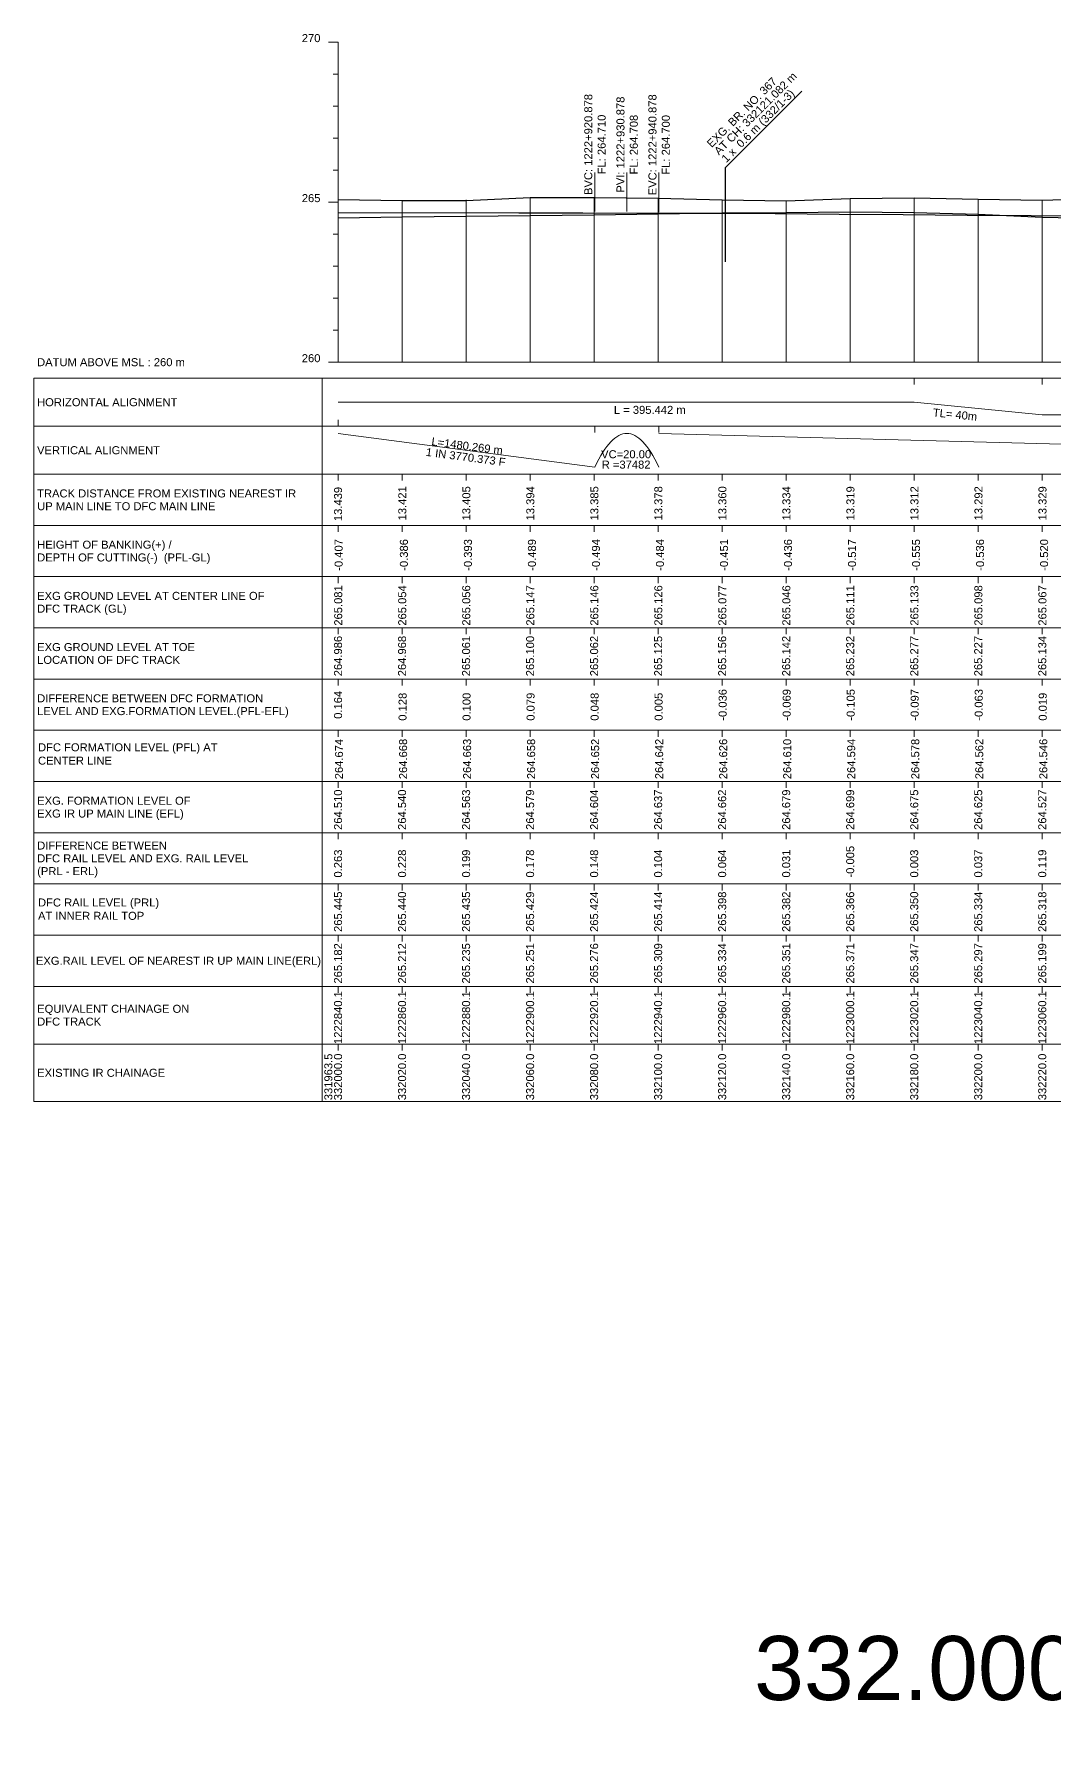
# Model space of a CAD drawing. Header units: metres. Extents: x -117481 to 30159, y 3176 to 3713.
# Drawn here: x 25905 to 26224, y 3176 to 3707 of the extents above; entities that cross this region are included whole.
import ezdxf
from ezdxf.enums import TextEntityAlignment as Align

# ---------------------------------------------------------------- set-up
doc = ezdxf.new("R2010")
doc.units = ezdxf.units.M
doc.header["$MEASUREMENT"] = 0
for name, color, linetype, lineweight in [('C-PROF-LABL-DG', 1, 'Continuous', 25), ('Horizontal Alignment', 7, 'Continuous', 0), ('LS BVC-PVI-EVC TEXT', 10, 'Continuous', 0), ('LS DATUM', 7, 'Continuous', 0), ('LS DATUM X', 7, 'Continuous', 0), ('LS DATUM Y', 7, 'Continuous', 0), ('LS DIFF. EXG.RL & PRO. RL', 10, 'Continuous', 0), ('LS DIFF. PFL & EFL', 10, 'Continuous', 0), ('LS EXG FL', 7, 'Continuous', 0), ('LS EXG GL AT PRO TOE', 7, 'Continuous', 0), ('LS EXG IR CH', 7, 'Continuous', 0), ('LS EXG RL', 7, 'Continuous', 0), ('LS EXG. FL', 7, 'Continuous', 0), ('LS EXG. GL', 7, 'Continuous', 0), ('LS EXG. GL AT PRO. TOE', 7, 'Continuous', 0), ('LS EXG. IR CH', 7, 'Continuous', 0), ('LS EXG. RL', 7, 'Continuous', 0), ('LS FRAME', 7, 'Continuous', 0), ('LS HORIZONTAL ALIGNMENT', 10, 'Continuous', 0), ('LS PRL-ERL', 10, 'Continuous', 0), ('LS PRO DFCC CHAINAGE', 10, 'Continuous', 0), ('LS PRO RAIL LEVEL', 10, 'Continuous', 0), ('LS PRO. CUT & FILL', 10, 'Continuous', 0), ('LS PRO. DFCC CH', 10, 'Continuous', 0), ('LS PRO. FL', 10, 'Continuous', 0), ('LS PRO. RL', 10, 'Continuous', 0), ('LS TICKS', 7, 'Continuous', 0), ("LS TRACK CENTER's", 10, 'Continuous', 0), ('LS VERTICAL ALIGNMENT', 10, 'Continuous', 0), ('Profile Existing GL', 7, 'Continuous', 0), ('Profile Grid', 7, 'Continuous', 0), ('Profile Vertical Alignment', 7, 'Continuous', 0)]:
    doc.layers.add(name, color=color, linetype=linetype, lineweight=lineweight)
doc.layers.add("LS BRIDGE'S", color=7, linetype='Continuous')
doc.layers.add('ref text', color=3, linetype='Continuous')
doc.styles.add('Arial', font='arial.ttf')
doc.styles.get("Standard").update_dxf_attribs({"font": 'arial.ttf'})
doc.styles.add('Style-Arial', font='arial.ttf')
doc.styles.add('StyleArial', font='arial.ttf')

# ---------------------------------------------------------------- blocks, each defined once
blk = doc.blocks.new('A$C11a13dd6')
at = {"color": 1}
for s, p in [('13.421', (14.98, 0.21)), ('13.405', (34.98, 0.21)), ('13.394', (54.98, 0.21)), ('13.385', (74.98, 0.21)), ('13.378', (94.98, 0.21)), ('13.360', (114.98, 0.21)), ('13.334', (134.98, 0.21)), ('13.319', (154.98, 0.21)), ('13.312', (174.98, 0.21)), ('13.292', (194.98, 0.21)), ('13.329', (214.98, 0.21)), ('13.506', (234.98, 0.21)), ('13.829', (254.98, 0.21)), ('14.273', (274.98, 0.21)), ('14.773', (294.98, 0.21)), ('15.279', (314.98, 0.21)), ('15.788', (334.98, 0.21)), ('16.368', (354.98, 0.21)), ('16.992', (374.98, 0.21)), ('17.758', (394.98, 0.21)), ('18.564', (414.98, 0.21)), ('19.457', (434.98, 0.21)), ('20.267', (454.98, 0.21)), ('20.772', (474.98, 0.21)), ('21.228', (494.98, 0.21)), ('13.439', (-5.09, 0))]:
    blk.add_text(s, height=2.5, rotation=90, dxfattribs=at).set_placement(p)

msp = doc.modelspace()

# ---------------------------------------------------------------- linework, layer by layer
at = {"color": 0, "lineweight": 30}
msp.add_lwpolyline([(26000, 3655.09), (26020, 3654.82), (26040, 3654.84), (26060, 3655.75), (26080, 3655.74), (26100, 3655.54), (26120, 3655.05), (26140, 3654.74), (26160, 3655.39), (26180, 3655.61), (26200, 3655.26), (26220, 3654.94), (26240, 3655.48)], dxfattribs=at)
at = {"color": 0}
msp.add_lwpolyline([(26000, 3649.38), (26020, 3649.68), (26040, 3649.91), (26060, 3650.07), (26080, 3650.32), (26100, 3650.65), (26120, 3650.9), (26140, 3651.07), (26160, 3651.27), (26180, 3651.03), (26200, 3650.53), (26220, 3649.55), (26240, 3649.21)], dxfattribs=at)
at = {"color": 1, "lineweight": 30}
msp.add_lwpolyline([(26000, 3651.02), (26056.51, 3650.96), (26076.51, 3650.91), (26096.51, 3650.86), (26116.51, 3650.8), (26136.51, 3650.7), (26156.51, 3650.54), (26176.51, 3650.38), (26196.51, 3650.22), (26216.51, 3650.06), (26236.51, 3649.9)], dxfattribs=at)
at = {"layer": "LS BRIDGE'S"}
msp.add_lwpolyline([(26121.08, 3635.67), (26121.08, 3665.11), (26144.92, 3688.94)], dxfattribs=at)
at = {"layer": 'LS BVC-PVI-EVC TEXT'}
for p, q in [((26080.24, 3651.39), (26080.24, 3663.5)), ((26090.24, 3651.36), (26090.24, 3663.5)), ((26100.24, 3651.2), (26100.24, 3663.5))]:
    msp.add_line(p, q, dxfattribs=at)
at = {"layer": 'LS DATUM X', "color": 7, "linetype": 'Continuous', "lineweight": 0}
msp.add_line((26000, 3604.28), (26500.52, 3604.28), dxfattribs=at)
at = {"layer": 'LS DATUM Y', "color": 7, "linetype": 'Continuous', "lineweight": 0}
for p, q in [((25997, 3704.28), (26000, 3704.28)), ((25997, 3704.28), (26000, 3704.28)), ((26000, 3604.28), (26000, 3704.28)), ((25998.5, 3694.28), (26000, 3694.28)), ((25998.5, 3684.28), (26000, 3684.28)), ((25998.5, 3674.28), (26000, 3674.28)), ((25998.5, 3664.28), (26000, 3664.28)), ((25997, 3654.28), (26000, 3654.28)), ((25998.5, 3644.28), (26000, 3644.28)), ((25998.5, 3634.28), (26000, 3634.28)), ((25998.5, 3624.28), (26000, 3624.28)), ((25998.5, 3614.28), (26000, 3614.28)), ((25997, 3604.28), (26000, 3604.28))]:
    msp.add_line(p, q, dxfattribs=at)
at = {"layer": 'LS FRAME'}
for points in [[(25995, 3373.28), (25905, 3373.28), (25905, 3599.28)], [(25905, 3599.28), (25995, 3599.28)], [(25995, 3584.28), (25905, 3584.28)], [(25995, 3569.28), (25905, 3569.28)], [(25995, 3553.28), (25905, 3553.28)], [(25905, 3553.28), (25995, 3553.28)], [(25995, 3537.28), (25905, 3537.28)], [(25905, 3537.28), (25995, 3537.28)], [(25995, 3521.28), (25905, 3521.28)], [(25905, 3521.28), (25995, 3521.28)], [(25995, 3505.28), (25905, 3505.28)], [(25995, 3489.28), (25905, 3489.28)], [(25905, 3489.28), (25995, 3489.28)], [(25995, 3473.28), (25905, 3473.28)], [(25905, 3473.28), (25995, 3473.28)], [(25995, 3457.28), (25905, 3457.28)], [(25905, 3457.28), (25995, 3457.28)], [(25995, 3441.28), (25905, 3441.28)], [(25905, 3441.28), (25995, 3441.28)], [(25995, 3425.28), (25905, 3425.28)], [(25995, 3409.28), (25905, 3409.28)], [(25995, 3391.28), (25905, 3391.28)]]:
    msp.add_lwpolyline(points, dxfattribs=at)
at = {"layer": 'LS FRAME', "color": 7, "linetype": 'Continuous', "lineweight": 0, "flags": 128}
for points in [[(25995, 3584.28), (26505.52, 3584.28), (26505.52, 3599.28), (25995, 3599.28), (25995, 3584.28)], [(25995, 3569.28), (26505.52, 3569.28), (26505.52, 3584.28), (25995, 3584.28), (25995, 3569.28)], [(25995, 3553.28), (26505.52, 3553.28), (26505.52, 3569.28), (25995, 3569.28), (25995, 3553.28)], [(25995, 3537.28), (26505.52, 3537.28), (26505.52, 3553.28), (25995, 3553.28), (25995, 3537.28)], [(25995, 3521.28), (26505.52, 3521.28), (26505.52, 3537.28), (25995, 3537.28), (25995, 3521.28)], [(25995, 3505.28), (26505.52, 3505.28), (26505.52, 3521.28), (25995, 3521.28), (25995, 3505.28)], [(25995, 3489.28), (26505.52, 3489.28), (26505.52, 3505.28), (25995, 3505.28), (25995, 3489.28)], [(25995, 3473.28), (26505.52, 3473.28), (26505.52, 3489.28), (25995, 3489.28), (25995, 3473.28)], [(25995, 3457.28), (26505.52, 3457.28), (26505.52, 3473.28), (25995, 3473.28), (25995, 3457.28)], [(25995, 3441.28), (26505.52, 3441.28), (26505.52, 3457.28), (25995, 3457.28), (25995, 3441.28)], [(25995, 3425.28), (26505.52, 3425.28), (26505.52, 3441.28), (25995, 3441.28), (25995, 3425.28)], [(25995, 3409.28), (26505.52, 3409.28), (26505.52, 3425.28), (25995, 3425.28), (25995, 3409.28)], [(25995, 3391.28), (26505.52, 3391.28), (26505.52, 3409.28), (25995, 3409.28), (25995, 3391.28)], [(25995, 3373.28), (26505.52, 3373.28), (26505.52, 3391.28), (25995, 3391.28), (25995, 3373.28)]]:
    msp.add_lwpolyline(points, close=True, dxfattribs=at)
at = {"layer": 'LS FRAME', "color": 7, "linetype": 'Continuous', "lineweight": 0}
msp.add_3dface([(25995, 3505.28), (25915, 3505.28), (25915, 3505.28)], dxfattribs=at)
at = {"layer": 'LS HORIZONTAL ALIGNMENT', "lineweight": 0, "flags": 128}
msp.add_lwpolyline([(26000, 3591.78), (26180.01, 3591.78), (26180.01, 3591.78), (26220, 3587.83), (26220, 3587.83), (26253.7, 3587.83), (26253.7, 3587.83), (26293.78, 3591.78), (26293.78, 3591.78), (26400.31, 3591.78), (26400.31, 3591.78), (26440.47, 3595.73), (26440.47, 3595.73), (26500, 3595.73), (26500, 3595.73)], dxfattribs=at)
at = {"layer": 'LS TICKS', "color": 7, "linetype": 'Continuous', "lineweight": 0, "flags": 128}
for points in [[(26180.01, 3597.28), (26180.01, 3599.28)], [(26220, 3597.28), (26220, 3599.28)], [(26000, 3584.28), (26000, 3586.28)], [(26080.23, 3582.28), (26080.23, 3584.28)], [(26100.23, 3582.28), (26100.23, 3584.28)], [(26000, 3567.28), (26000, 3569.28)], [(26020, 3567.28), (26020, 3569.28)], [(26040, 3567.28), (26040, 3569.28)], [(26060, 3567.28), (26060, 3569.28)], [(26080, 3567.28), (26080, 3569.28)], [(26100, 3567.28), (26100, 3569.28)], [(26120, 3567.28), (26120, 3569.28)], [(26140, 3567.28), (26140, 3569.28)], [(26160, 3567.28), (26160, 3569.28)], [(26180.01, 3567.28), (26180.01, 3569.28)], [(26199.99, 3567.28), (26199.99, 3569.28)], [(26220, 3567.28), (26220, 3569.28)], [(26000, 3551.28), (26000, 3553.28)], [(26020, 3551.28), (26020, 3553.28)], [(26040, 3551.28), (26040, 3553.28)], [(26060, 3551.28), (26060, 3553.28)], [(26080, 3551.28), (26080, 3553.28)], [(26100, 3551.28), (26100, 3553.28)], [(26120, 3551.28), (26120, 3553.28)], [(26140, 3551.28), (26140, 3553.28)], [(26160, 3551.28), (26160, 3553.28)], [(26180.01, 3551.28), (26180.01, 3553.28)], [(26199.99, 3551.28), (26199.99, 3553.28)], [(26220, 3551.28), (26220, 3553.28)], [(26000, 3535.28), (26000, 3537.28)], [(26020, 3535.28), (26020, 3537.28)], [(26040, 3535.28), (26040, 3537.28)], [(26060, 3535.28), (26060, 3537.28)], [(26080, 3535.28), (26080, 3537.28)], [(26100, 3535.28), (26100, 3537.28)], [(26120, 3535.28), (26120, 3537.28)], [(26140, 3535.28), (26140, 3537.28)], [(26160, 3535.28), (26160, 3537.28)], [(26180.01, 3535.28), (26180.01, 3537.28)], [(26199.99, 3535.28), (26199.99, 3537.28)], [(26220, 3535.28), (26220, 3537.28)], [(26000, 3519.28), (26000, 3521.28)], [(26020, 3519.28), (26020, 3521.28)], [(26040, 3519.28), (26040, 3521.28)], [(26060, 3519.28), (26060, 3521.28)], [(26080, 3519.28), (26080, 3521.28)], [(26100, 3519.28), (26100, 3521.28)], [(26120, 3519.28), (26120, 3521.28)], [(26140, 3519.28), (26140, 3521.28)], [(26160, 3519.28), (26160, 3521.28)], [(26180.01, 3519.28), (26180.01, 3521.28)], [(26199.99, 3519.28), (26199.99, 3521.28)], [(26220, 3519.28), (26220, 3521.28)], [(26000, 3503.28), (26000, 3505.28)], [(26020, 3503.28), (26020, 3505.28)], [(26040, 3503.28), (26040, 3505.28)], [(26060, 3503.28), (26060, 3505.28)], [(26080, 3503.28), (26080, 3505.28)], [(26100, 3503.28), (26100, 3505.28)], [(26120, 3503.28), (26120, 3505.28)], [(26140, 3503.28), (26140, 3505.28)], [(26160, 3503.28), (26160, 3505.28)], [(26180.01, 3503.28), (26180.01, 3505.28)], [(26199.99, 3503.28), (26199.99, 3505.28)], [(26220, 3503.28), (26220, 3505.28)], [(26000, 3487.28), (26000, 3489.28)], [(26020, 3487.28), (26020, 3489.28)], [(26040, 3487.28), (26040, 3489.28)], [(26060, 3487.28), (26060, 3489.28)], [(26080, 3487.28), (26080, 3489.28)], [(26100, 3487.28), (26100, 3489.28)], [(26120, 3487.28), (26120, 3489.28)], [(26140, 3487.28), (26140, 3489.28)], [(26160, 3487.28), (26160, 3489.28)], [(26180.01, 3487.28), (26180.01, 3489.28)], [(26199.99, 3487.28), (26199.99, 3489.28)], [(26220, 3487.28), (26220, 3489.28)], [(26000, 3471.28), (26000, 3473.28)], [(26020, 3471.28), (26020, 3473.28)], [(26040, 3471.28), (26040, 3473.28)], [(26060, 3471.28), (26060, 3473.28)], [(26080, 3471.28), (26080, 3473.28)], [(26100, 3471.28), (26100, 3473.28)], [(26120, 3471.28), (26120, 3473.28)], [(26140, 3471.28), (26140, 3473.28)], [(26160, 3471.28), (26160, 3473.28)], [(26180.01, 3471.28), (26180.01, 3473.28)], [(26199.99, 3471.28), (26199.99, 3473.28)], [(26220, 3471.28), (26220, 3473.28)], [(26000, 3455.28), (26000, 3457.28)], [(26020, 3455.28), (26020, 3457.28)], [(26040, 3455.28), (26040, 3457.28)], [(26060, 3455.28), (26060, 3457.28)], [(26080, 3455.28), (26080, 3457.28)], [(26100, 3455.28), (26100, 3457.28)], [(26120, 3455.28), (26120, 3457.28)], [(26140, 3455.28), (26140, 3457.28)], [(26160, 3455.28), (26160, 3457.28)], [(26180.01, 3455.28), (26180.01, 3457.28)], [(26199.99, 3455.28), (26199.99, 3457.28)], [(26220, 3455.28), (26220, 3457.28)], [(26000, 3439.28), (26000, 3441.28)], [(26020, 3439.28), (26020, 3441.28)], [(26040, 3439.28), (26040, 3441.28)], [(26060, 3439.28), (26060, 3441.28)], [(26080, 3439.28), (26080, 3441.28)], [(26100, 3439.28), (26100, 3441.28)], [(26120, 3439.28), (26120, 3441.28)], [(26140, 3439.28), (26140, 3441.28)], [(26160, 3439.28), (26160, 3441.28)], [(26180.01, 3439.28), (26180.01, 3441.28)], [(26199.99, 3439.28), (26199.99, 3441.28)], [(26220, 3439.28), (26220, 3441.28)], [(26000, 3423.28), (26000, 3425.28)], [(26020, 3423.28), (26020, 3425.28)], [(26040, 3423.28), (26040, 3425.28)], [(26060, 3423.28), (26060, 3425.28)], [(26080, 3423.28), (26080, 3425.28)], [(26100, 3423.28), (26100, 3425.28)], [(26120, 3423.28), (26120, 3425.28)], [(26140, 3423.28), (26140, 3425.28)], [(26160, 3423.28), (26160, 3425.28)], [(26180.01, 3423.28), (26180.01, 3425.28)], [(26199.99, 3423.28), (26199.99, 3425.28)], [(26220, 3423.28), (26220, 3425.28)], [(26000, 3407.28), (26000, 3409.28)], [(26020, 3407.28), (26020, 3409.28)], [(26040, 3407.28), (26040, 3409.28)], [(26060, 3407.28), (26060, 3409.28)], [(26080, 3407.28), (26080, 3409.28)], [(26100, 3407.28), (26100, 3409.28)], [(26120, 3407.28), (26120, 3409.28)], [(26140, 3407.28), (26140, 3409.28)], [(26160, 3407.28), (26160, 3409.28)], [(26180.01, 3407.28), (26180.01, 3409.28)], [(26199.99, 3407.28), (26199.99, 3409.28)], [(26220, 3407.28), (26220, 3409.28)], [(26000, 3389.28), (26000, 3391.28)], [(26020, 3389.28), (26020, 3391.28)], [(26040, 3389.28), (26040, 3391.28)], [(26060, 3389.28), (26060, 3391.28)], [(26080, 3389.28), (26080, 3391.28)], [(26100, 3389.28), (26100, 3391.28)], [(26120, 3389.28), (26120, 3391.28)], [(26140, 3389.28), (26140, 3391.28)], [(26160, 3389.28), (26160, 3391.28)], [(26180.01, 3389.28), (26180.01, 3391.28)], [(26199.99, 3389.28), (26199.99, 3391.28)], [(26220, 3389.28), (26220, 3391.28)]]:
    msp.add_lwpolyline(points, dxfattribs=at)
at = {"layer": 'LS VERTICAL ALIGNMENT', "linetype": 'Continuous', "lineweight": 0, "flags": 128}
for points in [[(26000, 3582.03), (26080.24, 3571.53)], [(26080.24, 3571.53), (26080.87, 3572.8), (26081.49, 3573.99), (26082.12, 3575.1), (26082.74, 3576.13), (26083.37, 3577.07), (26083.99, 3577.93), (26084.62, 3578.71), (26085.24, 3579.41), (26085.87, 3580.02), (26086.49, 3580.56), (26087.12, 3581.01), (26087.74, 3581.38), (26088.37, 3581.66), (26088.99, 3581.87), (26089.62, 3581.99), (26090.87, 3581.99), (26091.49, 3581.87), (26092.12, 3581.66), (26092.74, 3581.38), (26093.37, 3581.01), (26093.99, 3580.56), (26094.62, 3580.02), (26095.24, 3579.41), (26095.87, 3578.71), (26096.49, 3577.93), (26097.12, 3577.07), (26097.74, 3576.13), (26098.37, 3575.1), (26098.99, 3573.99), (26099.62, 3572.8), (26100.24, 3571.53)], [(26100.24, 3582.03), (26474.25, 3572.07)]]:
    msp.add_lwpolyline(points, dxfattribs=at)
at = {"layer": 'Profile Grid', "linetype": 'Continuous', "lineweight": 0, "flags": 128}
for points in [[(26060, 3604.28), (26060, 3655.75)], [(26080, 3604.28), (26080, 3655.74)], [(26100, 3604.28), (26100, 3655.54)], [(26120, 3604.28), (26120, 3655.05)], [(26160, 3604.28), (26160, 3655.39)], [(26180.01, 3604.28), (26180.01, 3655.61)], [(26199.99, 3604.28), (26199.99, 3655.26)], [(26000, 3604.28), (26000, 3653.7)], [(26020, 3604.28), (26020, 3654.82)], [(26040, 3604.28), (26040, 3655.01)], [(26140, 3604.28), (26140, 3654.74)], [(26220, 3604.28), (26220, 3654.94)]]:
    msp.add_lwpolyline(points, dxfattribs=at)

# ---------------------------------------------------------------- block references
at = {"color": 5}
msp.add_blockref('A$C11a13dd6', (26006.34, 3554.64), dxfattribs=at)

# ---------------------------------------------------------------- texts
at = {"color": 1}
for s, p in [('-0.407', (26001.43, 3539.12)), ('-0.386', (26021.82, 3539.12)), ('-0.393', (26041.82, 3539.12)), ('-0.489', (26061.82, 3539.12)), ('-0.494', (26081.82, 3539.12)), ('-0.484', (26101.82, 3539.12)), ('-0.451', (26121.82, 3539.12)), ('-0.436', (26141.82, 3539.12)), ('-0.517', (26161.82, 3539.12)), ('-0.555', (26181.82, 3539.12)), ('-0.536', (26201.82, 3539.12)), ('-0.520', (26221.82, 3539.12)), ('0.164', (26001.25, 3492.87)), ('-0.036', (26121.4, 3492.28)), ('-0.069', (26141.4, 3492.28)), ('-0.105', (26161.4, 3492.28)), ('-0.097', (26181.4, 3492.28)), ('-0.063', (26201.4, 3492.28)), ('0.128', (26021.4, 3492.28)), ('0.100', (26041.4, 3492.28)), ('0.079', (26061.4, 3492.28)), ('0.048', (26081.4, 3492.28)), ('0.005', (26101.4, 3492.28)), ('0.019', (26221.4, 3492.28)), ('264.674', (26001.54, 3473.98)), ('264.668', (26021.57, 3474.01)), ('264.663', (26041.57, 3474.01)), ('264.658', (26061.57, 3474.01)), ('264.652', (26081.57, 3474.01)), ('264.642', (26101.57, 3474.01)), ('264.626', (26121.57, 3474.01)), ('264.610', (26141.57, 3474.01)), ('264.594', (26161.57, 3474.01)), ('264.578', (26181.57, 3474.01)), ('264.562', (26201.57, 3474.01)), ('264.546', (26221.57, 3474.01))]:
    msp.add_text(s, height=2.5, rotation=90, dxfattribs=at).set_placement(p)
at = {"layer": 'C-PROF-LABL-DG', "color": 1, "linetype": 'Continuous', "lineweight": 25, "char_height": 2.5, "attachment_point": 5, "rotation": 90, "style": 'Arial'}
for s, insert in [('BVC: 1222+920.878\\PFL: 264.710', (26080.28, 3672.29)), ('PVI: 1222+930.878\\PFL: 264.708', (26090.33, 3672.25)), ('EVC: 1222+940.878\\PFL: 264.700', (26100.33, 3672.19))]:
    msp.add_mtext(s, dxfattribs=dict(at, insert=insert))
at = {"layer": 'Horizontal Alignment', "color": 1, "insert": (26097.39, 3589.37), "char_height": 2.5, "attachment_point": 5, "line_spacing_factor": 0.96, "style": 'Style-Arial'}
msp.add_mtext('L = 395.442 m', dxfattribs=at)
at = {"layer": "LS BRIDGE'S"}
for s, p in [('EXG. BR. NO. 367 ', (26116.72, 3671.16)), ('AT CH: 332121.082 m', (26119, 3668.81)), ('1 x  0.6 m (332/1-3)', (26121.28, 3666.45))]:
    msp.add_text(s, height=2.5, rotation=44.9747, dxfattribs=at).set_placement(p)
at = {"layer": 'LS DATUM', "color": 7, "style": 'StyleArial'}
msp.add_text('DATUM ABOVE MSL : 260 m', height=2.5, rotation=0, dxfattribs=at).set_placement((25905.97, 3604.28), align=Align.MIDDLE_LEFT)
at = {"layer": 'LS DATUM Y', "color": 7, "lineweight": 0, "style": 'Style-Arial'}
for s, p in [('270', (25994.5, 3704.28)), ('270', (25994.5, 3704.28)), ('265', (25994.5, 3654.28)), ('260', (25994.5, 3604.28))]:
    msp.add_text(s, height=2.5, dxfattribs=at).set_placement(p, align=Align.RIGHT)
at = {"layer": 'LS DIFF. EXG.RL & PRO. RL', "color": 10, "style": 'StyleArial'}
for s, p in [('DIFFERENCE BETWEEN ', (25906, 3453.28)), ('DFC RAIL LEVEL AND EXG. RAIL LEVEL ', (25906, 3449.28)), ('(PRL - ERL)', (25906, 3445.28))]:
    msp.add_text(s, height=2.5, rotation=0, dxfattribs=at).set_placement(p, align=Align.MIDDLE_LEFT)
at = {"layer": 'LS DIFF. PFL & EFL', "color": 10, "style": 'StyleArial'}
for s, p in [('DIFFERENCE BETWEEN DFC FORMATION ', (25906, 3499.28)), ('LEVEL AND EXG.FORMATION LEVEL.(PFL-EFL)', (25906, 3495.28))]:
    msp.add_text(s, height=2.5, rotation=0, dxfattribs=at).set_placement(p, align=Align.MIDDLE_LEFT)
at = {"layer": 'LS EXG FL', "style": 'StyleArial'}
for s, p in [('EXG. FORMATION LEVEL OF', (25906, 3467.28)), ('EXG IR UP MAIN LINE (EFL)', (25906, 3463.28))]:
    msp.add_text(s, height=2.5, rotation=0, dxfattribs=at).set_placement(p, align=Align.MIDDLE_LEFT)
at = {"layer": 'LS EXG GL AT PRO TOE', "color": 7, "style": 'StyleArial'}
for s, p in [('EXG GROUND LEVEL AT TOE', (25906, 3515.28)), ('LOCATION OF DFC TRACK', (25906, 3511.28))]:
    msp.add_text(s, height=2.5, rotation=0, dxfattribs=at).set_placement(p, align=Align.MIDDLE_LEFT)
at = {"layer": 'LS EXG IR CH', "style": 'Style-Arial'}
for s, p in [('331963.5', (25996.97, 3388.28)), ('332000.0', (26000, 3388.28)), ('332020.0', (26020, 3388.28)), ('332040.0', (26040, 3388.28)), ('332060.0', (26060, 3388.28)), ('332080.0', (26080, 3388.28)), ('332100.0', (26100, 3388.28)), ('332120.0', (26120, 3388.28)), ('332140.0', (26140, 3388.28)), ('332160.0', (26160, 3388.28)), ('332180.0', (26180, 3388.28)), ('332200.0', (26200, 3388.28)), ('332220.0', (26220, 3388.28))]:
    msp.add_text(s, height=2.5, rotation=90, dxfattribs=at).set_placement(p, align=Align.MIDDLE_RIGHT)
at = {"layer": 'LS EXG RL', "style": 'Style-Arial'}
for s, p in [('265.182', (26000, 3422.78)), ('265.212', (26020, 3422.78)), ('265.235', (26040, 3422.78)), ('265.251', (26060, 3422.78)), ('265.276', (26080, 3422.78)), ('265.309', (26100, 3422.78)), ('265.334', (26120, 3422.78)), ('265.351', (26140, 3422.78)), ('265.371', (26160, 3422.78)), ('265.347', (26180, 3422.78)), ('265.297', (26200, 3422.78)), ('265.199', (26220, 3422.78))]:
    msp.add_text(s, height=2.5, rotation=90, dxfattribs=at).set_placement(p, align=Align.MIDDLE_RIGHT)
at = {"layer": 'LS EXG. FL'}
for s, p in [('264.510', (26000, 3470.78)), ('264.540', (26020, 3470.78)), ('264.563', (26040, 3470.78)), ('264.579', (26060, 3470.78)), ('264.604', (26080, 3470.78)), ('264.637', (26100, 3470.78)), ('264.662', (26120, 3470.78)), ('264.679', (26140, 3470.78)), ('264.699', (26160, 3470.78)), ('264.675', (26180.01, 3470.78)), ('264.625', (26199.99, 3470.78)), ('264.527', (26220, 3470.78))]:
    msp.add_text(s, height=2.5, rotation=90, dxfattribs=at).set_placement(p, align=Align.MIDDLE_RIGHT)
at = {"layer": 'LS EXG. GL', "color": 7, "style": 'StyleArial'}
for s, p in [('EXG GROUND LEVEL AT CENTER LINE OF ', (25906, 3531.28)), ('DFC TRACK (GL)', (25906, 3527.28))]:
    msp.add_text(s, height=2.5, rotation=0, dxfattribs=at).set_placement(p, align=Align.MIDDLE_LEFT)
at = {"layer": 'LS EXG. GL AT PRO. TOE'}
for s, p in [('264.986', (26000, 3518.78)), ('264.968', (26020, 3518.78)), ('265.061', (26040, 3518.78)), ('265.100', (26060, 3518.78)), ('265.062', (26080, 3518.78)), ('265.125', (26100, 3518.78)), ('265.156', (26120, 3518.78)), ('265.142', (26140, 3518.78)), ('265.232', (26160, 3518.78)), ('265.277', (26180.01, 3518.78)), ('265.227', (26199.99, 3518.78)), ('265.134', (26220, 3518.78))]:
    msp.add_text(s, height=2.5, rotation=90, dxfattribs=at).set_placement(p, align=Align.MIDDLE_RIGHT)
at = {"layer": 'LS EXG. IR CH', "style": 'StyleArial'}
msp.add_text('EXISTING IR CHAINAGE', height=2.5, rotation=0, dxfattribs=at).set_placement((25906, 3382.28), align=Align.MIDDLE_LEFT)
at = {"layer": 'LS EXG. RL', "style": 'StyleArial'}
msp.add_text('EXG.RAIL LEVEL OF NEAREST IR UP MAIN LINE(ERL)', height=2.5, rotation=0, dxfattribs=at).set_placement((25905.61, 3417.28), align=Align.MIDDLE_LEFT)
at = {"layer": 'LS HORIZONTAL ALIGNMENT', "style": 'StyleArial'}
msp.add_text('HORIZONTAL ALIGNMENT', height=2.5, rotation=0, dxfattribs=at).set_placement((25905.97, 3591.78), align=Align.MIDDLE_LEFT)
at = {"layer": 'LS HORIZONTAL ALIGNMENT', "lineweight": 0, "insert": (26192.75, 3587.91), "char_height": 2.5, "attachment_point": 5, "rotation": 354.3632, "line_spacing_factor": 0.6, "style": 'Style-Arial'}
msp.add_mtext('TL= 40m', dxfattribs=at)
at = {"layer": 'LS PRL-ERL'}
for s, p in [('0.263', (26001.25, 3443.28)), ('0.228', (26021.25, 3443.28)), ('0.199', (26041.25, 3443.28)), ('0.178', (26061.25, 3443.28)), ('0.148', (26081.25, 3443.28)), ('0.104', (26101.25, 3443.28)), ('0.064', (26121.25, 3443.28)), ('0.031', (26141.25, 3443.28)), ('-0.005', (26161.25, 3443.28)), ('0.003', (26181.25, 3443.28)), ('0.037', (26201.25, 3443.28)), ('0.119', (26221.25, 3443.28))]:
    msp.add_text(s, height=2.5, rotation=90, dxfattribs=at).set_placement(p)
at = {"layer": 'LS PRO DFCC CHAINAGE'}
for s, p in [('1222840.1', (26001.25, 3391.28)), ('1222860.1', (26021.25, 3391.28)), ('1222880.1', (26041.25, 3391.28)), ('1222900.1', (26061.25, 3391.28)), ('1222920.1', (26081.25, 3391.28)), ('1222940.1', (26101.25, 3391.28)), ('1222960.1', (26121.25, 3391.28)), ('1222980.1', (26141.25, 3391.28)), ('1223000.1', (26161.25, 3391.28)), ('1223020.1', (26181.25, 3391.28)), ('1223040.1', (26201.25, 3391.28)), ('1223060.1', (26221.25, 3391.28))]:
    msp.add_text(s, height=2.5, rotation=90, dxfattribs=at).set_placement(p)
at = {"layer": 'LS PRO RAIL LEVEL'}
for s, p in [('265.445', (26001.25, 3426.28)), ('265.440', (26021.25, 3426.28)), ('265.435', (26041.25, 3426.28)), ('265.429', (26061.25, 3426.28)), ('265.424', (26081.25, 3426.28)), ('265.414', (26101.25, 3426.28)), ('265.398', (26121.25, 3426.28)), ('265.382', (26141.25, 3426.28)), ('265.366', (26161.25, 3426.28)), ('265.350', (26181.25, 3426.28)), ('265.334', (26201.25, 3426.28)), ('265.318', (26221.25, 3426.28))]:
    msp.add_text(s, height=2.5, rotation=90, dxfattribs=at).set_placement(p)
at = {"layer": 'LS PRO. CUT & FILL', "color": 10, "style": 'StyleArial'}
for s, p in [('HEIGHT OF BANKING(+) /', (25906, 3547.28)), ('DEPTH OF CUTTING(-)  (PFL-GL)', (25906, 3543.28))]:
    msp.add_text(s, height=2.5, rotation=0, dxfattribs=at).set_placement(p, align=Align.MIDDLE_LEFT)
at = {"layer": 'LS PRO. DFCC CH', "color": 10, "style": 'Style-Arial'}
for s, p in [('EQUIVALENT CHAINAGE ON ', (25906, 3402.28)), ('DFC TRACK', (25906, 3398.28))]:
    msp.add_text(s, height=2.5, rotation=0, dxfattribs=at).set_placement(p, align=Align.MIDDLE_LEFT)
at = {"layer": 'LS PRO. FL', "color": 10, "insert": (25906.27, 3485.22), "char_height": 2.5, "width": 63.3708, "attachment_point": 1, "rotation": 0, "style": 'StyleArial'}
msp.add_mtext('DFC FORMATION LEVEL (PFL) AT CENTER LINE ', dxfattribs=at)
at = {"layer": 'LS PRO. RL', "color": 10, "insert": (25906.27, 3436.74), "char_height": 2.5, "width": 50.8397, "attachment_point": 1, "rotation": 0, "style": 'StyleArial'}
msp.add_mtext('DFC RAIL LEVEL (PRL) \\PAT INNER RAIL TOP', dxfattribs=at)
at = {"layer": "LS TRACK CENTER's", "color": 10, "style": 'StyleArial'}
for s, p in [('TRACK DISTANCE FROM EXISTING NEAREST IR ', (25906, 3563.28)), ('UP MAIN LINE TO DFC MAIN LINE', (25906, 3559.28))]:
    msp.add_text(s, height=2.5, rotation=0, dxfattribs=at).set_placement(p, align=Align.MIDDLE_LEFT)
at = {"layer": 'LS VERTICAL ALIGNMENT', "style": 'StyleArial'}
msp.add_text('VERTICAL ALIGNMENT', height=2.5, rotation=0, dxfattribs=at).set_placement((25905.97, 3576.78), align=Align.MIDDLE_LEFT)
at = {"layer": 'LS VERTICAL ALIGNMENT', "lineweight": 0, "insert": (26040.12, 3576.37), "char_height": 2.5, "attachment_point": 5, "rotation": 352.5449, "line_spacing_factor": 0.84, "style": 'Style-Arial'}
msp.add_mtext('L=1480.269 m\\P1 IN 3770.373 F', dxfattribs=at)
at = {"layer": 'Profile Existing GL', "color": 7, "style": 'Style-Arial'}
for s, p in [('265.081', (26000.05, 3528.28)), ('265.054', (26020.05, 3528.28)), ('265.056', (26040.05, 3528.28)), ('265.147', (26060.05, 3528.28)), ('265.146', (26080.05, 3528.28)), ('265.126', (26100.05, 3528.28)), ('265.077', (26120.05, 3528.28)), ('265.046', (26140.05, 3528.28)), ('265.111', (26160.05, 3528.28)), ('265.133', (26180.05, 3528.28)), ('265.098', (26200.05, 3528.28)), ('265.067', (26220.05, 3528.28))]:
    msp.add_text(s, height=2.5, rotation=90, dxfattribs=at).set_placement(p, align=Align.MIDDLE_CENTER)
at = {"layer": 'Profile Vertical Alignment', "color": 1, "insert": (26090, 3573.89), "char_height": 2.5, "attachment_point": 5, "line_spacing_factor": 0.776524, "style": 'Style-Arial'}
msp.add_mtext('VC=20.00\\PR =37482', dxfattribs=at)
at = {"layer": 'ref text', "color": 3, "insert": (26130, 3186.05), "char_height": 20, "width": 256.3165, "attachment_point": 7, "bg_fill": 3, "box_fill_scale": 1.5, "bg_fill_color": 256, "bg_fill_transparency": 0}
msp.add_mtext('332.000 TO 332.500', dxfattribs=at)

doc.saveas('drawing.dxf')
